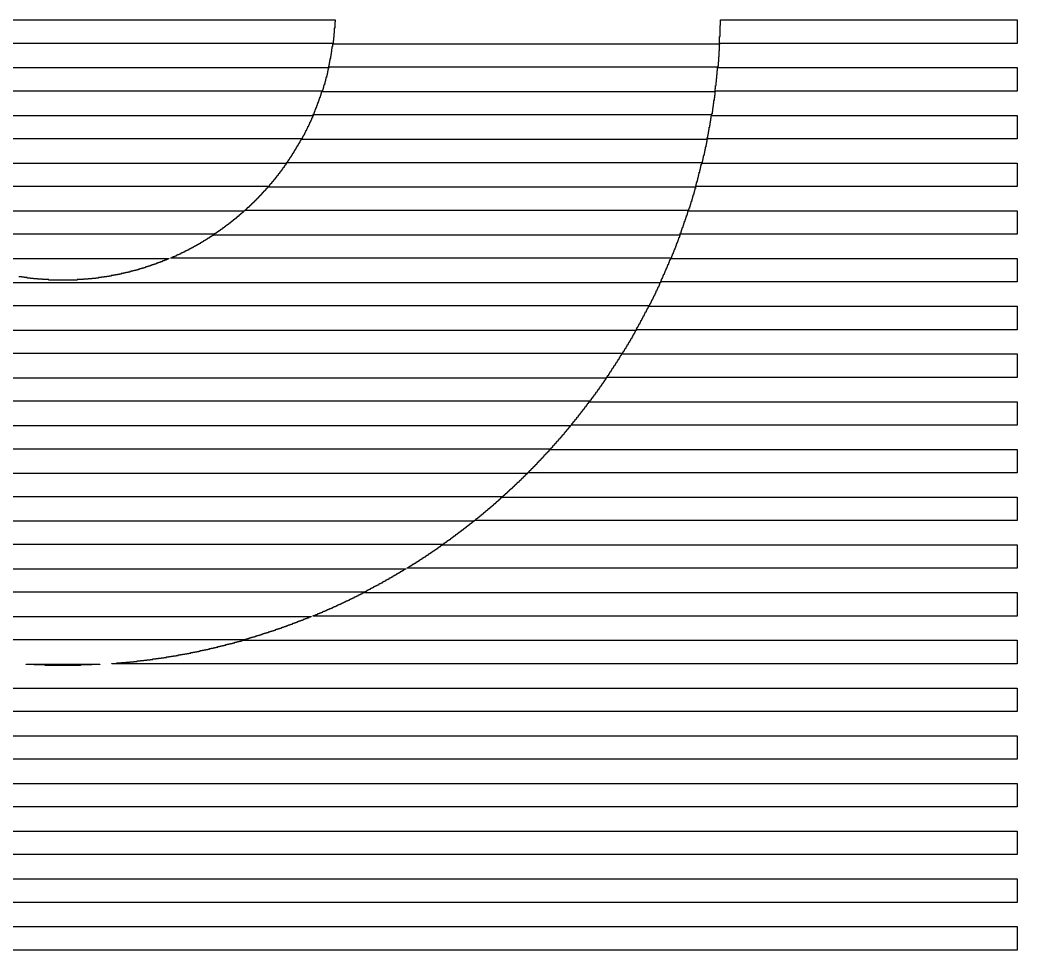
# Model space of a CAD drawing. Extents: x 600 to 5400, y 630 to 5369.
# Drawn here: x 2892 to 5400, y 630 to 2969 of the extents above; entities that cross this region are included whole.
import ezdxf

# ---------------------------------------------------------------- set-up
doc = ezdxf.new("R2010")
doc.units = 0
doc.layers.add('LG_02_W2000_ZP600_INV_LG', color=5, linetype='CONTINUOUS')

msp = doc.modelspace()

# ---------------------------------------------------------------- linework, layer by layer
at = {"layer": 'LG_02_W2000_ZP600_INV_LG'}
for points in [[(3685, 2969), (3685, 2964), (3684, 2964), (3684, 2948), (3683, 2948), (3683, 2936), (3682, 2936), (3682, 2926), (3681, 2926), (3681, 2917), (3680, 2917), (3680, 2910), (2321, 2910), (2321, 2917), (2320, 2917), (2320, 2926), (2319, 2926), (2319, 2936), (2318, 2936), (2318, 2948), (2317, 2948), (2317, 2964), (2316, 2964), (2316, 2969)], [(5400, 2969), (5400, 2910), (4652, 2910), (4652, 2927), (4653, 2927), (4653, 2955), (4654, 2955), (4654, 2969)], [(4652, 2909), (4652, 2907), (4651, 2907), (4651, 2891), (4650, 2891), (4650, 2876), (4649, 2876), (4649, 2864), (4648, 2864), (4648, 2852), (4647, 2852), (4647, 2850), (3669, 2850), (3669, 2853), (3670, 2853), (3670, 2857), (3671, 2857), (3671, 2862), (3672, 2862), (3672, 2867), (3673, 2867), (3673, 2872), (3674, 2872), (3674, 2878), (3675, 2878), (3675, 2883), (3676, 2883), (3676, 2889), (3677, 2889), (3677, 2896), (3678, 2896), (3678, 2902), (3679, 2902), (3679, 2909)], [(5400, 2849), (5400, 2790), (4641, 2790), (4641, 2796), (4642, 2796), (4642, 2804), (4643, 2804), (4643, 2813), (4644, 2813), (4644, 2822), (4645, 2822), (4645, 2831), (4646, 2831), (4646, 2841), (4647, 2841), (4647, 2849)], [(4641, 2789), (4641, 2788), (4640, 2788), (4640, 2780), (4639, 2780), (4639, 2773), (4638, 2773), (4638, 2766), (4637, 2766), (4637, 2759), (4636, 2759), (4636, 2752), (4635, 2752), (4635, 2746), (4634, 2746), (4634, 2739), (4633, 2739), (4633, 2733), (4632, 2733), (4632, 2730), (3630, 2730), (3630, 2731), (3631, 2731), (3631, 2733), (3632, 2733), (3632, 2735), (3633, 2735), (3633, 2738), (3634, 2738), (3634, 2740), (3635, 2740), (3635, 2743), (3636, 2743), (3636, 2745), (3637, 2745), (3637, 2748), (3638, 2748), (3638, 2750), (3639, 2750), (3639, 2753), (3640, 2753), (3640, 2755), (3641, 2755), (3641, 2758), (3642, 2758), (3642, 2761), (3643, 2761), (3643, 2764), (3644, 2764), (3644, 2766), (3645, 2766), (3645, 2769), (3646, 2769), (3646, 2772), (3647, 2772), (3647, 2775), (3648, 2775), (3648, 2778), (3649, 2778), (3649, 2781), (3650, 2781), (3650, 2784), (3651, 2784), (3651, 2787), (3652, 2787), (3652, 2789)], [(5400, 2729), (5400, 2670), (4621, 2670), (4621, 2673), (4622, 2673), (4622, 2678), (4623, 2678), (4623, 2683), (4624, 2683), (4624, 2688), (4625, 2688), (4625, 2693), (4626, 2693), (4626, 2699), (4627, 2699), (4627, 2704), (4628, 2704), (4628, 2710), (4629, 2710), (4629, 2715), (4630, 2715), (4630, 2721), (4631, 2721), (4631, 2727), (4632, 2727), (4632, 2729)], [(4621, 2669), (4621, 2668), (4620, 2668), (4620, 2663), (4619, 2663), (4619, 2658), (4618, 2658), (4618, 2654), (4617, 2654), (4617, 2649), (4616, 2649), (4616, 2644), (4615, 2644), (4615, 2640), (4614, 2640), (4614, 2635), (4613, 2635), (4613, 2631), (4612, 2631), (4612, 2627), (4611, 2627), (4611, 2622), (4610, 2622), (4610, 2618), (4609, 2618), (4609, 2614), (4608, 2614), (4608, 2610), (3564, 2610), (3564, 2611), (3565, 2611), (3565, 2612), (3566, 2612), (3566, 2614), (3567, 2614), (3567, 2615), (3568, 2615), (3568, 2617), (3569, 2617), (3569, 2618), (3570, 2618), (3570, 2620), (3571, 2620), (3571, 2621), (3572, 2621), (3572, 2623), (3573, 2623), (3573, 2624), (3574, 2624), (3574, 2626), (3575, 2626), (3575, 2627), (3576, 2627), (3576, 2629), (3577, 2629), (3577, 2630), (3578, 2630), (3578, 2632), (3579, 2632), (3579, 2634), (3580, 2634), (3580, 2635), (3581, 2635), (3581, 2637), (3582, 2637), (3582, 2638), (3583, 2638), (3583, 2640), (3584, 2640), (3584, 2642), (3585, 2642), (3585, 2643), (3586, 2643), (3586, 2645), (3587, 2645), (3587, 2647), (3588, 2647), (3588, 2648), (3589, 2648), (3589, 2650), (3590, 2650), (3590, 2652), (3591, 2652), (3591, 2653), (3592, 2653), (3592, 2655), (3593, 2655), (3593, 2657), (3594, 2657), (3594, 2658), (3595, 2658), (3595, 2660), (3596, 2660), (3596, 2662), (3597, 2662), (3597, 2664), (3598, 2664), (3598, 2666), (3599, 2666), (3599, 2667), (3600, 2667), (3600, 2669)], [(5400, 2609), (5400, 2550), (4592, 2550), (4592, 2552), (4593, 2552), (4593, 2556), (4594, 2556), (4594, 2560), (4595, 2560), (4595, 2563), (4596, 2563), (4596, 2567), (4597, 2567), (4597, 2571), (4598, 2571), (4598, 2574), (4599, 2574), (4599, 2578), (4600, 2578), (4600, 2582), (4601, 2582), (4601, 2586), (4602, 2586), (4602, 2590), (4603, 2590), (4603, 2594), (4604, 2594), (4604, 2598), (4605, 2598), (4605, 2602), (4606, 2602), (4606, 2606), (4607, 2606), (4607, 2609)], [(4591, 2549), (4591, 2545), (4590, 2545), (4590, 2542), (4589, 2542), (4589, 2538), (4588, 2538), (4588, 2535), (4587, 2535), (4587, 2532), (4586, 2532), (4586, 2528), (4585, 2528), (4585, 2525), (4584, 2525), (4584, 2522), (4583, 2522), (4583, 2518), (4582, 2518), (4582, 2515), (4581, 2515), (4581, 2512), (4580, 2512), (4580, 2508), (4579, 2508), (4579, 2505), (4578, 2505), (4578, 2502), (4577, 2502), (4577, 2499), (4576, 2499), (4576, 2496), (4575, 2496), (4575, 2493), (4574, 2493), (4574, 2490), (3459, 2490), (3459, 2491), (3460, 2491), (3460, 2492), (3461, 2492), (3461, 2493), (3462, 2493), (3462, 2494), (3463, 2494), (3463, 2495), (3464, 2495), (3464, 2496), (3465, 2496), (3465, 2497), (3466, 2497), (3466, 2498), (3468, 2498), (3468, 2499), (3469, 2499), (3469, 2500), (3470, 2500), (3470, 2501), (3471, 2501), (3471, 2502), (3472, 2502), (3472, 2503), (3473, 2503), (3473, 2504), (3474, 2504), (3474, 2505), (3475, 2505), (3475, 2506), (3476, 2506), (3476, 2507), (3477, 2507), (3477, 2508), (3478, 2508), (3478, 2509), (3479, 2509), (3479, 2510), (3480, 2510), (3480, 2511), (3481, 2511), (3481, 2512), (3482, 2512), (3482, 2513), (3483, 2513), (3483, 2514), (3484, 2514), (3484, 2515), (3485, 2515), (3485, 2516), (3486, 2516), (3486, 2517), (3487, 2517), (3487, 2518), (3488, 2518), (3488, 2519), (3489, 2519), (3489, 2520), (3490, 2520), (3490, 2521), (3491, 2521), (3491, 2522), (3492, 2522), (3492, 2523), (3493, 2523), (3493, 2524), (3494, 2524), (3494, 2525), (3495, 2525), (3495, 2526), (3496, 2526), (3496, 2527), (3497, 2527), (3497, 2528), (3498, 2528), (3498, 2529), (3499, 2529), (3499, 2530), (3500, 2530), (3500, 2531), (3501, 2531), (3501, 2532), (3502, 2532), (3502, 2534), (3503, 2534), (3503, 2535), (3504, 2535), (3504, 2536), (3505, 2536), (3505, 2537), (3506, 2537), (3506, 2538), (3507, 2538), (3507, 2539), (3508, 2539), (3508, 2540), (3509, 2540), (3509, 2541), (3510, 2541), (3510, 2542), (3511, 2542), (3511, 2543), (3512, 2543), (3512, 2545), (3513, 2545), (3513, 2546), (3514, 2546), (3514, 2547), (3515, 2547), (3515, 2548), (3516, 2548), (3516, 2549)], [(5400, 2489), (5400, 2430), (4553, 2430), (4553, 2432), (4554, 2432), (4554, 2434), (4555, 2434), (4555, 2437), (4556, 2437), (4556, 2440), (4557, 2440), (4557, 2443), (4558, 2443), (4558, 2445), (4559, 2445), (4559, 2448), (4560, 2448), (4560, 2451), (4561, 2451), (4561, 2454), (4562, 2454), (4562, 2457), (4563, 2457), (4563, 2460), (4564, 2460), (4564, 2463), (4565, 2463), (4565, 2466), (4566, 2466), (4566, 2468), (4567, 2468), (4567, 2471), (4568, 2471), (4568, 2474), (4569, 2474), (4569, 2477), (4570, 2477), (4570, 2480), (4571, 2480), (4571, 2483), (4572, 2483), (4572, 2487), (4573, 2487), (4573, 2489)], [(4552, 2429), (4552, 2426), (4551, 2426), (4551, 2423), (4550, 2423), (4550, 2421), (4549, 2421), (4549, 2418), (4548, 2418), (4548, 2415), (4547, 2415), (4547, 2413), (4546, 2413), (4546, 2410), (4545, 2410), (4545, 2408), (4544, 2408), (4544, 2405), (4543, 2405), (4543, 2402), (4542, 2402), (4542, 2400), (4541, 2400), (4541, 2397), (4540, 2397), (4540, 2395), (4539, 2395), (4539, 2392), (4538, 2392), (4538, 2390), (4537, 2390), (4537, 2387), (4536, 2387), (4536, 2385), (4535, 2385), (4535, 2382), (4534, 2382), (4534, 2380), (4533, 2380), (4533, 2377), (4532, 2377), (4532, 2375), (4531, 2375), (4531, 2372), (4530, 2372), (4530, 2370), (3272, 2370), (3272, 2371), (3274, 2371), (3274, 2372), (3276, 2372), (3276, 2373), (3278, 2373), (3278, 2374), (3281, 2374), (3281, 2375), (3283, 2375), (3283, 2376), (3285, 2376), (3285, 2377), (3287, 2377), (3287, 2378), (3289, 2378), (3289, 2379), (3292, 2379), (3292, 2380), (3294, 2380), (3294, 2381), (3296, 2381), (3296, 2382), (3298, 2382), (3298, 2383), (3300, 2383), (3300, 2384), (3302, 2384), (3302, 2385), (3304, 2385), (3304, 2386), (3306, 2386), (3306, 2387), (3308, 2387), (3308, 2388), (3310, 2388), (3310, 2389), (3312, 2389), (3312, 2390), (3314, 2390), (3314, 2391), (3316, 2391), (3316, 2392), (3318, 2392), (3318, 2393), (3320, 2393), (3320, 2394), (3322, 2394), (3322, 2395), (3323, 2395), (3323, 2396), (3325, 2396), (3325, 2397), (3327, 2397), (3327, 2398), (3329, 2398), (3329, 2399), (3331, 2399), (3331, 2400), (3333, 2400), (3333, 2401), (3334, 2401), (3334, 2402), (3336, 2402), (3336, 2403), (3338, 2403), (3338, 2404), (3340, 2404), (3340, 2405), (3342, 2405), (3342, 2406), (3343, 2406), (3343, 2407), (3345, 2407), (3345, 2408), (3347, 2408), (3347, 2409), (3348, 2409), (3348, 2410), (3350, 2410), (3350, 2411), (3352, 2411), (3352, 2412), (3353, 2412), (3353, 2413), (3355, 2413), (3355, 2414), (3357, 2414), (3357, 2415), (3358, 2415), (3358, 2416), (3360, 2416), (3360, 2417), (3362, 2417), (3362, 2418), (3363, 2418), (3363, 2419), (3365, 2419), (3365, 2420), (3366, 2420), (3366, 2421), (3368, 2421), (3368, 2422), (3370, 2422), (3370, 2423), (3371, 2423), (3371, 2424), (3373, 2424), (3373, 2425), (3374, 2425), (3374, 2426), (3376, 2426), (3376, 2427), (3377, 2427), (3377, 2428), (3379, 2428), (3379, 2429)], [(5400, 2369), (5400, 2310), (4504, 2310), (4504, 2312), (4505, 2312), (4505, 2314), (4506, 2314), (4506, 2317), (4507, 2317), (4507, 2319), (4508, 2319), (4508, 2321), (4509, 2321), (4509, 2323), (4510, 2323), (4510, 2326), (4511, 2326), (4511, 2328), (4512, 2328), (4512, 2330), (4513, 2330), (4513, 2332), (4514, 2332), (4514, 2335), (4515, 2335), (4515, 2337), (4516, 2337), (4516, 2339), (4517, 2339), (4517, 2341), (4518, 2341), (4518, 2344), (4519, 2344), (4519, 2346), (4520, 2346), (4520, 2348), (4521, 2348), (4521, 2351), (4522, 2351), (4522, 2353), (4523, 2353), (4523, 2355), (4524, 2355), (4524, 2358), (4525, 2358), (4525, 2360), (4526, 2360), (4526, 2363), (4527, 2363), (4527, 2365), (4528, 2365), (4528, 2367), (4529, 2367), (4529, 2369)], [(5400, 2249), (5400, 2190), (4443, 2190), (4443, 2192), (4444, 2192), (4444, 2194), (4445, 2194), (4445, 2196), (4446, 2196), (4446, 2197), (4447, 2197), (4447, 2199), (4448, 2199), (4448, 2201), (4449, 2201), (4449, 2203), (4450, 2203), (4450, 2205), (4451, 2205), (4451, 2206), (4452, 2206), (4452, 2208), (4453, 2208), (4453, 2210), (4454, 2210), (4454, 2212), (4455, 2212), (4455, 2214), (4456, 2214), (4456, 2216), (4457, 2216), (4457, 2218), (4458, 2218), (4458, 2219), (4459, 2219), (4459, 2221), (4460, 2221), (4460, 2223), (4461, 2223), (4461, 2225), (4462, 2225), (4462, 2227), (4463, 2227), (4463, 2229), (4464, 2229), (4464, 2231), (4465, 2231), (4465, 2233), (4466, 2233), (4466, 2235), (4467, 2235), (4467, 2236), (4468, 2236), (4468, 2238), (4469, 2238), (4469, 2240), (4470, 2240), (4470, 2242), (4471, 2242), (4471, 2244), (4472, 2244), (4472, 2246), (4473, 2246), (4473, 2248), (4474, 2248), (4474, 2249)], [(5400, 2129), (5400, 2070), (4368, 2070), (4368, 2071), (4369, 2071), (4369, 2072), (4370, 2072), (4370, 2074), (4371, 2074), (4371, 2075), (4372, 2075), (4372, 2076), (4373, 2076), (4373, 2078), (4374, 2078), (4374, 2079), (4375, 2079), (4375, 2081), (4376, 2081), (4376, 2082), (4377, 2082), (4377, 2084), (4378, 2084), (4378, 2085), (4379, 2085), (4379, 2087), (4380, 2087), (4380, 2088), (4381, 2088), (4381, 2090), (4382, 2090), (4382, 2092), (4383, 2092), (4383, 2093), (4384, 2093), (4384, 2095), (4385, 2095), (4385, 2096), (4386, 2096), (4386, 2098), (4387, 2098), (4387, 2099), (4388, 2099), (4388, 2101), (4389, 2101), (4389, 2102), (4390, 2102), (4390, 2104), (4391, 2104), (4391, 2105), (4392, 2105), (4392, 2107), (4393, 2107), (4393, 2108), (4394, 2108), (4394, 2110), (4395, 2110), (4395, 2112), (4396, 2112), (4396, 2113), (4397, 2113), (4397, 2115), (4398, 2115), (4398, 2116), (4399, 2116), (4399, 2118), (4400, 2118), (4400, 2120), (4401, 2120), (4401, 2121), (4402, 2121), (4402, 2123), (4403, 2123), (4403, 2124), (4404, 2124), (4404, 2126), (4405, 2126), (4405, 2128), (4406, 2128), (4406, 2129)], [(5400, 2009), (5400, 1950), (4279, 1950), (4279, 1951), (4280, 1951), (4280, 1953), (4281, 1953), (4281, 1954), (4282, 1954), (4282, 1955), (4283, 1955), (4283, 1956), (4284, 1956), (4284, 1958), (4285, 1958), (4285, 1959), (4286, 1959), (4286, 1960), (4287, 1960), (4287, 1961), (4288, 1961), (4288, 1962), (4289, 1962), (4289, 1964), (4290, 1964), (4290, 1965), (4291, 1965), (4291, 1966), (4292, 1966), (4292, 1967), (4293, 1967), (4293, 1969), (4294, 1969), (4294, 1970), (4295, 1970), (4295, 1971), (4296, 1971), (4296, 1972), (4297, 1972), (4297, 1974), (4298, 1974), (4298, 1975), (4299, 1975), (4299, 1976), (4300, 1976), (4300, 1978), (4301, 1978), (4301, 1979), (4302, 1979), (4302, 1980), (4303, 1980), (4303, 1981), (4304, 1981), (4304, 1983), (4305, 1983), (4305, 1984), (4306, 1984), (4306, 1985), (4307, 1985), (4307, 1987), (4308, 1987), (4308, 1988), (4309, 1988), (4309, 1989), (4310, 1989), (4310, 1990), (4311, 1990), (4311, 1992), (4312, 1992), (4312, 1993), (4313, 1993), (4313, 1994), (4314, 1994), (4314, 1996), (4315, 1996), (4315, 1997), (4316, 1997), (4316, 1998), (4317, 1998), (4317, 2000), (4318, 2000), (4318, 2001), (4319, 2001), (4319, 2002), (4320, 2002), (4320, 2004), (4321, 2004), (4321, 2005), (4322, 2005), (4322, 2006), (4323, 2006), (4323, 2008), (4324, 2008), (4324, 2009)], [(5400, 1889), (5400, 1830), (4170, 1830), (4170, 1831), (4171, 1831), (4171, 1832), (4172, 1832), (4172, 1833), (4173, 1833), (4173, 1834), (4174, 1834), (4174, 1835), (4175, 1835), (4175, 1836), (4176, 1836), (4176, 1837), (4177, 1837), (4177, 1838), (4178, 1838), (4178, 1839), (4179, 1839), (4179, 1840), (4180, 1840), (4180, 1841), (4181, 1841), (4181, 1842), (4182, 1842), (4182, 1843), (4183, 1843), (4183, 1844), (4184, 1844), (4184, 1845), (4185, 1845), (4185, 1846), (4186, 1846), (4186, 1847), (4187, 1847), (4187, 1848), (4188, 1848), (4188, 1849), (4189, 1849), (4189, 1850), (4190, 1850), (4190, 1851), (4191, 1851), (4191, 1852), (4192, 1852), (4192, 1853), (4193, 1853), (4193, 1854), (4194, 1854), (4194, 1856), (4195, 1856), (4195, 1857), (4196, 1857), (4196, 1858), (4197, 1858), (4197, 1859), (4198, 1859), (4198, 1860), (4199, 1860), (4199, 1861), (4200, 1861), (4200, 1862), (4201, 1862), (4201, 1863), (4202, 1863), (4202, 1864), (4203, 1864), (4203, 1865), (4204, 1865), (4204, 1866), (4205, 1866), (4205, 1867), (4206, 1867), (4206, 1868), (4207, 1868), (4207, 1869), (4208, 1869), (4208, 1870), (4209, 1870), (4209, 1871), (4210, 1871), (4210, 1872), (4211, 1872), (4211, 1874), (4212, 1874), (4212, 1875), (4213, 1875), (4213, 1876), (4214, 1876), (4214, 1877), (4215, 1877), (4215, 1878), (4216, 1878), (4216, 1879), (4217, 1879), (4217, 1880), (4218, 1880), (4218, 1881), (4219, 1881), (4219, 1882), (4220, 1882), (4220, 1883), (4221, 1883), (4221, 1884), (4222, 1884), (4222, 1885), (4223, 1885), (4223, 1887), (4224, 1887), (4224, 1888), (4225, 1888), (4225, 1889)], [(5400, 1769), (5400, 1710), (4036, 1710), (4036, 1711), (4038, 1711), (4038, 1712), (4039, 1712), (4039, 1713), (4040, 1713), (4040, 1714), (4041, 1714), (4041, 1715), (4042, 1715), (4042, 1716), (4044, 1716), (4044, 1717), (4045, 1717), (4045, 1718), (4046, 1718), (4046, 1719), (4047, 1719), (4047, 1720), (4049, 1720), (4049, 1721), (4050, 1721), (4050, 1722), (4051, 1722), (4051, 1723), (4052, 1723), (4052, 1724), (4053, 1724), (4053, 1725), (4055, 1725), (4055, 1726), (4056, 1726), (4056, 1727), (4057, 1727), (4057, 1728), (4058, 1728), (4058, 1729), (4059, 1729), (4059, 1730), (4061, 1730), (4061, 1731), (4062, 1731), (4062, 1732), (4063, 1732), (4063, 1733), (4064, 1733), (4064, 1734), (4065, 1734), (4065, 1735), (4067, 1735), (4067, 1736), (4068, 1736), (4068, 1737), (4069, 1737), (4069, 1738), (4070, 1738), (4070, 1739), (4071, 1739), (4071, 1740), (4073, 1740), (4073, 1741), (4074, 1741), (4074, 1742), (4075, 1742), (4075, 1743), (4076, 1743), (4076, 1744), (4077, 1744), (4077, 1745), (4078, 1745), (4078, 1746), (4080, 1746), (4080, 1747), (4081, 1747), (4081, 1748), (4082, 1748), (4082, 1749), (4083, 1749), (4083, 1750), (4084, 1750), (4084, 1751), (4085, 1751), (4085, 1752), (4086, 1752), (4086, 1753), (4088, 1753), (4088, 1754), (4089, 1754), (4089, 1755), (4090, 1755), (4090, 1756), (4091, 1756), (4091, 1757), (4092, 1757), (4092, 1758), (4093, 1758), (4093, 1759), (4094, 1759), (4094, 1760), (4096, 1760), (4096, 1761), (4097, 1761), (4097, 1762), (4098, 1762), (4098, 1763), (4099, 1763), (4099, 1764), (4100, 1764), (4100, 1765), (4101, 1765), (4101, 1766), (4102, 1766), (4102, 1767), (4103, 1767), (4103, 1768), (4105, 1768), (4105, 1769)], [(5400, 1649), (5400, 1590), (3866, 1590), (3866, 1591), (3868, 1591), (3868, 1592), (3869, 1592), (3869, 1593), (3871, 1593), (3871, 1594), (3872, 1594), (3872, 1595), (3874, 1595), (3874, 1596), (3876, 1596), (3876, 1597), (3877, 1597), (3877, 1598), (3879, 1598), (3879, 1599), (3880, 1599), (3880, 1600), (3882, 1600), (3882, 1601), (3884, 1601), (3884, 1602), (3885, 1602), (3885, 1603), (3887, 1603), (3887, 1604), (3888, 1604), (3888, 1605), (3890, 1605), (3890, 1606), (3892, 1606), (3892, 1607), (3893, 1607), (3893, 1608), (3895, 1608), (3895, 1609), (3896, 1609), (3896, 1610), (3898, 1610), (3898, 1611), (3899, 1611), (3899, 1612), (3901, 1612), (3901, 1613), (3902, 1613), (3902, 1614), (3904, 1614), (3904, 1615), (3905, 1615), (3905, 1616), (3907, 1616), (3907, 1617), (3908, 1617), (3908, 1618), (3910, 1618), (3910, 1619), (3912, 1619), (3912, 1620), (3913, 1620), (3913, 1621), (3915, 1621), (3915, 1622), (3916, 1622), (3916, 1623), (3918, 1623), (3918, 1624), (3919, 1624), (3919, 1625), (3921, 1625), (3921, 1626), (3922, 1626), (3922, 1627), (3924, 1627), (3924, 1628), (3925, 1628), (3925, 1629), (3926, 1629), (3926, 1630), (3928, 1630), (3928, 1631), (3929, 1631), (3929, 1632), (3931, 1632), (3931, 1633), (3932, 1633), (3932, 1634), (3934, 1634), (3934, 1635), (3935, 1635), (3935, 1636), (3937, 1636), (3937, 1637), (3938, 1637), (3938, 1638), (3940, 1638), (3940, 1639), (3941, 1639), (3941, 1640), (3943, 1640), (3943, 1641), (3944, 1641), (3944, 1642), (3945, 1642), (3945, 1643), (3947, 1643), (3947, 1644), (3948, 1644), (3948, 1645), (3950, 1645), (3950, 1646), (3951, 1646), (3951, 1647), (3953, 1647), (3953, 1648), (3954, 1648), (3954, 1649)], [(5400, 1529), (5400, 1470), (3630, 1470), (3630, 1471), (3633, 1471), (3633, 1472), (3635, 1472), (3635, 1473), (3637, 1473), (3637, 1474), (3640, 1474), (3640, 1475), (3642, 1475), (3642, 1476), (3645, 1476), (3645, 1477), (3647, 1477), (3647, 1478), (3649, 1478), (3649, 1479), (3652, 1479), (3652, 1480), (3654, 1480), (3654, 1481), (3656, 1481), (3656, 1482), (3659, 1482), (3659, 1483), (3661, 1483), (3661, 1484), (3663, 1484), (3663, 1485), (3665, 1485), (3665, 1486), (3668, 1486), (3668, 1487), (3670, 1487), (3670, 1488), (3672, 1488), (3672, 1489), (3674, 1489), (3674, 1490), (3677, 1490), (3677, 1491), (3679, 1491), (3679, 1492), (3681, 1492), (3681, 1493), (3683, 1493), (3683, 1494), (3686, 1494), (3686, 1495), (3688, 1495), (3688, 1496), (3690, 1496), (3690, 1497), (3692, 1497), (3692, 1498), (3694, 1498), (3694, 1499), (3696, 1499), (3696, 1500), (3699, 1500), (3699, 1501), (3701, 1501), (3701, 1502), (3703, 1502), (3703, 1503), (3705, 1503), (3705, 1504), (3707, 1504), (3707, 1505), (3709, 1505), (3709, 1506), (3711, 1506), (3711, 1507), (3713, 1507), (3713, 1508), (3716, 1508), (3716, 1509), (3718, 1509), (3718, 1510), (3720, 1510), (3720, 1511), (3722, 1511), (3722, 1512), (3724, 1512), (3724, 1513), (3726, 1513), (3726, 1514), (3728, 1514), (3728, 1515), (3730, 1515), (3730, 1516), (3732, 1516), (3732, 1517), (3734, 1517), (3734, 1518), (3736, 1518), (3736, 1519), (3738, 1519), (3738, 1520), (3740, 1520), (3740, 1521), (3742, 1521), (3742, 1522), (3744, 1522), (3744, 1523), (3746, 1523), (3746, 1524), (3748, 1524), (3748, 1525), (3750, 1525), (3750, 1526), (3752, 1526), (3752, 1527), (3754, 1527), (3754, 1528), (3756, 1528), (3756, 1529)], [(5400, 1409), (5400, 1350), (3124, 1350), (3124, 1351), (3136, 1351), (3136, 1352), (3148, 1352), (3148, 1353), (3159, 1353), (3159, 1354), (3169, 1354), (3169, 1355), (3178, 1355), (3178, 1356), (3187, 1356), (3187, 1357), (3196, 1357), (3196, 1358), (3204, 1358), (3204, 1359), (3212, 1359), (3212, 1360), (3220, 1360), (3220, 1361), (3227, 1361), (3227, 1362), (3234, 1362), (3234, 1363), (3241, 1363), (3241, 1364), (3248, 1364), (3248, 1365), (3254, 1365), (3254, 1366), (3261, 1366), (3261, 1367), (3267, 1367), (3267, 1368), (3273, 1368), (3273, 1369), (3279, 1369), (3279, 1370), (3285, 1370), (3285, 1371), (3290, 1371), (3290, 1372), (3296, 1372), (3296, 1373), (3301, 1373), (3301, 1374), (3307, 1374), (3307, 1375), (3312, 1375), (3312, 1376), (3317, 1376), (3317, 1377), (3322, 1377), (3322, 1378), (3327, 1378), (3327, 1379), (3332, 1379), (3332, 1380), (3337, 1380), (3337, 1381), (3342, 1381), (3342, 1382), (3346, 1382), (3346, 1383), (3351, 1383), (3351, 1384), (3356, 1384), (3356, 1385), (3360, 1385), (3360, 1386), (3365, 1386), (3365, 1387), (3369, 1387), (3369, 1388), (3373, 1388), (3373, 1389), (3378, 1389), (3378, 1390), (3382, 1390), (3382, 1391), (3386, 1391), (3386, 1392), (3390, 1392), (3390, 1393), (3394, 1393), (3394, 1394), (3398, 1394), (3398, 1395), (3402, 1395), (3402, 1396), (3406, 1396), (3406, 1397), (3410, 1397), (3410, 1398), (3414, 1398), (3414, 1399), (3418, 1399), (3418, 1400), (3422, 1400), (3422, 1401), (3426, 1401), (3426, 1402), (3429, 1402), (3429, 1403), (3433, 1403), (3433, 1404), (3437, 1404), (3437, 1405), (3440, 1405), (3440, 1406), (3444, 1406), (3444, 1407), (3448, 1407), (3448, 1408), (3451, 1408), (3451, 1409)], [(3093, 1349), (3093, 1348), (3073, 1348), (3073, 1347), (3045, 1347), (3045, 1346), (2956, 1346), (2956, 1347), (2928, 1347), (2928, 1348), (2908, 1348), (2908, 1349)], [(5400, 1289), (5400, 1230), (600, 1230), (600, 1289)], [(5400, 1169), (5400, 1110), (600, 1110), (600, 1169)], [(5400, 1049), (5400, 990), (600, 990), (600, 1049)], [(5400, 929), (5400, 870), (600, 870), (600, 929)], [(5400, 809), (5400, 750), (600, 750), (600, 809)], [(5400, 689), (5400, 630), (600, 630), (600, 689)]]:
    msp.add_lwpolyline(points, close=True, dxfattribs=at)
for points in [[(2332, 2849), (3669, 2849), (3669, 2848), (3668, 2848), (3668, 2844), (3667, 2844), (3667, 2840), (3666, 2840), (3666, 2835), (3665, 2835), (3665, 2831), (3664, 2831), (3664, 2828), (3663, 2828), (3663, 2824), (3662, 2824), (3662, 2820), (3661, 2820), (3661, 2816), (3660, 2816), (3660, 2813), (3659, 2813), (3659, 2809), (3658, 2809), (3658, 2806), (3657, 2806), (3657, 2803), (3656, 2803), (3656, 2799), (3655, 2799), (3655, 2796), (3654, 2796), (3654, 2793), (3653, 2793), (3653, 2790), (2348, 2790)], [(2371, 2729), (3630, 2729), (3630, 2728), (3629, 2728), (3629, 2726), (3628, 2726), (3628, 2724), (3627, 2724), (3627, 2722), (3626, 2722), (3626, 2719), (3625, 2719), (3625, 2717), (3624, 2717), (3624, 2715), (3623, 2715), (3623, 2713), (3622, 2713), (3622, 2711), (3621, 2711), (3621, 2708), (3620, 2708), (3620, 2706), (3619, 2706), (3619, 2704), (3618, 2704), (3618, 2702), (3617, 2702), (3617, 2700), (3616, 2700), (3616, 2698), (3615, 2698), (3615, 2696), (3614, 2696), (3614, 2694), (3613, 2694), (3613, 2692), (3612, 2692), (3612, 2690), (3611, 2690), (3611, 2688), (3610, 2688), (3610, 2686), (3609, 2686), (3609, 2684), (3608, 2684), (3608, 2682), (3607, 2682), (3607, 2680), (3606, 2680), (3606, 2678), (3605, 2678), (3605, 2677), (3604, 2677), (3604, 2675), (3603, 2675), (3603, 2673), (3602, 2673), (3602, 2671), (3601, 2671), (3601, 2670), (2400, 2670)], [(2438, 2609), (3563, 2609), (3563, 2608), (3562, 2608), (3562, 2607), (3561, 2607), (3561, 2605), (3560, 2605), (3560, 2604), (3559, 2604), (3559, 2602), (3558, 2602), (3558, 2601), (3557, 2601), (3557, 2599), (3556, 2599), (3556, 2598), (3555, 2598), (3555, 2597), (3554, 2597), (3554, 2595), (3553, 2595), (3553, 2594), (3552, 2594), (3552, 2593), (3551, 2593), (3551, 2591), (3550, 2591), (3550, 2590), (3549, 2590), (3549, 2589), (3548, 2589), (3548, 2587), (3547, 2587), (3547, 2586), (3546, 2586), (3546, 2585), (3545, 2585), (3545, 2583), (3544, 2583), (3544, 2582), (3543, 2582), (3543, 2581), (3542, 2581), (3542, 2579), (3541, 2579), (3541, 2578), (3540, 2578), (3540, 2577), (3539, 2577), (3539, 2576), (3538, 2576), (3538, 2574), (3537, 2574), (3537, 2573), (3536, 2573), (3536, 2572), (3535, 2572), (3535, 2571), (3534, 2571), (3534, 2569), (3533, 2569), (3533, 2568), (3532, 2568), (3532, 2567), (3531, 2567), (3531, 2566), (3530, 2566), (3530, 2564), (3529, 2564), (3529, 2563), (3528, 2563), (3528, 2562), (3527, 2562), (3527, 2561), (3526, 2561), (3526, 2560), (3525, 2560), (3525, 2558), (3524, 2558), (3524, 2557), (3523, 2557), (3523, 2556), (3522, 2556), (3522, 2555), (3521, 2555), (3521, 2554), (3520, 2554), (3520, 2553), (3519, 2553), (3519, 2551), (3518, 2551), (3518, 2550), (2483, 2550)], [(2544, 2489), (3457, 2489), (3457, 2488), (3455, 2488), (3455, 2487), (3454, 2487), (3454, 2486), (3453, 2486), (3453, 2485), (3452, 2485), (3452, 2484), (3451, 2484), (3451, 2483), (3450, 2483), (3450, 2482), (3449, 2482), (3449, 2481), (3447, 2481), (3447, 2480), (3446, 2480), (3446, 2479), (3445, 2479), (3445, 2478), (3444, 2478), (3444, 2477), (3443, 2477), (3443, 2476), (3442, 2476), (3442, 2475), (3440, 2475), (3440, 2474), (3439, 2474), (3439, 2473), (3438, 2473), (3438, 2472), (3437, 2472), (3437, 2471), (3436, 2471), (3436, 2470), (3434, 2470), (3434, 2469), (3433, 2469), (3433, 2468), (3432, 2468), (3432, 2467), (3431, 2467), (3431, 2466), (3429, 2466), (3429, 2465), (3428, 2465), (3428, 2464), (3427, 2464), (3427, 2463), (3426, 2463), (3426, 2462), (3424, 2462), (3424, 2461), (3423, 2461), (3423, 2460), (3422, 2460), (3422, 2459), (3421, 2459), (3421, 2458), (3419, 2458), (3419, 2457), (3418, 2457), (3418, 2456), (3417, 2456), (3417, 2455), (3415, 2455), (3415, 2454), (3414, 2454), (3414, 2453), (3413, 2453), (3413, 2452), (3411, 2452), (3411, 2451), (3410, 2451), (3410, 2450), (3409, 2450), (3409, 2449), (3407, 2449), (3407, 2448), (3406, 2448), (3406, 2447), (3405, 2447), (3405, 2446), (3403, 2446), (3403, 2445), (3402, 2445), (3402, 2444), (3401, 2444), (3401, 2443), (3399, 2443), (3399, 2442), (3398, 2442), (3398, 2441), (3396, 2441), (3396, 2440), (3395, 2440), (3395, 2439), (3393, 2439), (3393, 2438), (3392, 2438), (3392, 2437), (3391, 2437), (3391, 2436), (3389, 2436), (3389, 2435), (3388, 2435), (3388, 2434), (3386, 2434), (3386, 2433), (3385, 2433), (3385, 2432), (3383, 2432), (3383, 2431), (3382, 2431), (3382, 2430), (2619, 2430)], [(2734, 2369), (3267, 2369), (3267, 2368), (3265, 2368), (3265, 2367), (3262, 2367), (3262, 2366), (3260, 2366), (3260, 2365), (3257, 2365), (3257, 2364), (3255, 2364), (3255, 2363), (3252, 2363), (3252, 2362), (3250, 2362), (3250, 2361), (3247, 2361), (3247, 2360), (3245, 2360), (3245, 2359), (3242, 2359), (3242, 2358), (3239, 2358), (3239, 2357), (3236, 2357), (3236, 2356), (3234, 2356), (3234, 2355), (3231, 2355), (3231, 2354), (3228, 2354), (3228, 2353), (3225, 2353), (3225, 2352), (3222, 2352), (3222, 2351), (3219, 2351), (3219, 2350), (3216, 2350), (3216, 2349), (3213, 2349), (3213, 2348), (3210, 2348), (3210, 2347), (3207, 2347), (3207, 2346), (3204, 2346), (3204, 2345), (3201, 2345), (3201, 2344), (3197, 2344), (3197, 2343), (3194, 2343), (3194, 2342), (3191, 2342), (3191, 2341), (3187, 2341), (3187, 2340), (3184, 2340), (3184, 2339), (3180, 2339), (3180, 2338), (3176, 2338), (3176, 2337), (3172, 2337), (3172, 2336), (3169, 2336), (3169, 2335), (3165, 2335), (3165, 2334), (3160, 2334), (3160, 2333), (3156, 2333), (3156, 2332), (3152, 2332), (3152, 2331), (3147, 2331), (3147, 2330), (3143, 2330), (3143, 2329), (3138, 2329), (3138, 2328), (3133, 2328), (3133, 2327), (3128, 2327), (3128, 2326), (3122, 2326), (3122, 2325), (3117, 2325), (3117, 2324), (3111, 2324), (3111, 2323), (3104, 2323), (3104, 2322), (3098, 2322), (3098, 2321), (3090, 2321), (3090, 2320), (3083, 2320), (3083, 2319), (3074, 2319), (3074, 2318), (3064, 2318), (3064, 2317), (3052, 2317), (3052, 2316), (3036, 2316), (3036, 2315), (2965, 2315), (2965, 2316), (2949, 2316), (2949, 2317), (2937, 2317), (2937, 2318), (2927, 2318), (2927, 2319), (2918, 2319), (2918, 2320), (2911, 2320), (2911, 2321), (2903, 2321), (2903, 2322), (2897, 2322), (2897, 2323), (2890, 2323)], [(1498, 2309), (4503, 2309), (4503, 2308), (4502, 2308), (4502, 2306), (4501, 2306), (4501, 2304), (4500, 2304), (4500, 2301), (4499, 2301), (4499, 2299), (4498, 2299), (4498, 2297), (4497, 2297), (4497, 2295), (4496, 2295), (4496, 2293), (4495, 2293), (4495, 2291), (4494, 2291), (4494, 2289), (4493, 2289), (4493, 2287), (4492, 2287), (4492, 2284), (4491, 2284), (4491, 2282), (4490, 2282), (4490, 2280), (4489, 2280), (4489, 2278), (4488, 2278), (4488, 2276), (4487, 2276), (4487, 2274), (4486, 2274), (4486, 2272), (4485, 2272), (4485, 2270), (4484, 2270), (4484, 2268), (4483, 2268), (4483, 2266), (4482, 2266), (4482, 2264), (4481, 2264), (4481, 2262), (4480, 2262), (4480, 2260), (4479, 2260), (4479, 2258), (4478, 2258), (4478, 2256), (4477, 2256), (4477, 2254), (4476, 2254), (4476, 2252), (4475, 2252), (4475, 2250), (1526, 2250)], [(1559, 2189), (4442, 2189), (4442, 2188), (4441, 2188), (4441, 2187), (4440, 2187), (4440, 2185), (4439, 2185), (4439, 2183), (4438, 2183), (4438, 2181), (4437, 2181), (4437, 2180), (4436, 2180), (4436, 2178), (4435, 2178), (4435, 2176), (4434, 2176), (4434, 2174), (4433, 2174), (4433, 2173), (4432, 2173), (4432, 2171), (4431, 2171), (4431, 2169), (4430, 2169), (4430, 2167), (4429, 2167), (4429, 2166), (4428, 2166), (4428, 2164), (4427, 2164), (4427, 2162), (4426, 2162), (4426, 2161), (4425, 2161), (4425, 2159), (4424, 2159), (4424, 2157), (4423, 2157), (4423, 2156), (4422, 2156), (4422, 2154), (4421, 2154), (4421, 2152), (4420, 2152), (4420, 2151), (4419, 2151), (4419, 2149), (4418, 2149), (4418, 2147), (4417, 2147), (4417, 2146), (4416, 2146), (4416, 2144), (4415, 2144), (4415, 2142), (4414, 2142), (4414, 2141), (4413, 2141), (4413, 2139), (4412, 2139), (4412, 2137), (4411, 2137), (4411, 2136), (4410, 2136), (4410, 2134), (4409, 2134), (4409, 2132), (4408, 2132), (4408, 2131), (4407, 2131), (4407, 2130), (1594, 2130)], [(1634, 2069), (4367, 2069), (4367, 2068), (4366, 2068), (4366, 2066), (4365, 2066), (4365, 2065), (4364, 2065), (4364, 2063), (4363, 2063), (4363, 2062), (4362, 2062), (4362, 2060), (4361, 2060), (4361, 2059), (4360, 2059), (4360, 2057), (4359, 2057), (4359, 2056), (4358, 2056), (4358, 2055), (4357, 2055), (4357, 2053), (4356, 2053), (4356, 2052), (4355, 2052), (4355, 2050), (4354, 2050), (4354, 2049), (4353, 2049), (4353, 2047), (4352, 2047), (4352, 2046), (4351, 2046), (4351, 2045), (4350, 2045), (4350, 2043), (4349, 2043), (4349, 2042), (4348, 2042), (4348, 2040), (4347, 2040), (4347, 2039), (4346, 2039), (4346, 2038), (4345, 2038), (4345, 2036), (4344, 2036), (4344, 2035), (4343, 2035), (4343, 2033), (4342, 2033), (4342, 2032), (4341, 2032), (4341, 2031), (4340, 2031), (4340, 2029), (4339, 2029), (4339, 2028), (4338, 2028), (4338, 2026), (4337, 2026), (4337, 2025), (4336, 2025), (4336, 2024), (4335, 2024), (4335, 2022), (4334, 2022), (4334, 2021), (4333, 2021), (4333, 2020), (4332, 2020), (4332, 2018), (4331, 2018), (4331, 2017), (4330, 2017), (4330, 2016), (4329, 2016), (4329, 2014), (4328, 2014), (4328, 2013), (4327, 2013), (4327, 2012), (4326, 2012), (4326, 2010), (1675, 2010)], [(1724, 1949), (4277, 1949), (4277, 1948), (4276, 1948), (4276, 1947), (4275, 1947), (4275, 1945), (4274, 1945), (4274, 1944), (4273, 1944), (4273, 1943), (4272, 1943), (4272, 1942), (4271, 1942), (4271, 1941), (4270, 1941), (4270, 1939), (4269, 1939), (4269, 1938), (4268, 1938), (4268, 1937), (4267, 1937), (4267, 1936), (4266, 1936), (4266, 1935), (4265, 1935), (4265, 1933), (4264, 1933), (4264, 1932), (4263, 1932), (4263, 1931), (4262, 1931), (4262, 1930), (4261, 1930), (4261, 1929), (4260, 1929), (4260, 1927), (4259, 1927), (4259, 1926), (4258, 1926), (4258, 1925), (4257, 1925), (4257, 1924), (4256, 1924), (4256, 1923), (4255, 1923), (4255, 1922), (4254, 1922), (4254, 1920), (4253, 1920), (4253, 1919), (4252, 1919), (4252, 1918), (4251, 1918), (4251, 1917), (4250, 1917), (4250, 1916), (4249, 1916), (4249, 1915), (4248, 1915), (4248, 1914), (4247, 1914), (4247, 1912), (4246, 1912), (4246, 1911), (4245, 1911), (4245, 1910), (4244, 1910), (4244, 1909), (4243, 1909), (4243, 1908), (4242, 1908), (4242, 1907), (4241, 1907), (4241, 1906), (4240, 1906), (4240, 1904), (4239, 1904), (4239, 1903), (4238, 1903), (4238, 1902), (4237, 1902), (4237, 1901), (4236, 1901), (4236, 1900), (4235, 1900), (4235, 1899), (4234, 1899), (4234, 1898), (4233, 1898), (4233, 1897), (4232, 1897), (4232, 1895), (4231, 1895), (4231, 1894), (4230, 1894), (4230, 1893), (4229, 1893), (4229, 1892), (4228, 1892), (4228, 1891), (4227, 1891), (4227, 1890), (1774, 1890)], [(1833, 1829), (4168, 1829), (4168, 1828), (4167, 1828), (4167, 1827), (4166, 1827), (4166, 1826), (4165, 1826), (4165, 1825), (4164, 1825), (4164, 1824), (4163, 1824), (4163, 1823), (4162, 1823), (4162, 1822), (4161, 1822), (4161, 1821), (4160, 1821), (4160, 1820), (4159, 1820), (4159, 1819), (4158, 1819), (4158, 1818), (4157, 1818), (4157, 1817), (4156, 1817), (4156, 1816), (4155, 1816), (4155, 1815), (4154, 1815), (4154, 1814), (4153, 1814), (4153, 1813), (4152, 1813), (4152, 1812), (4151, 1812), (4151, 1811), (4150, 1811), (4150, 1810), (4149, 1810), (4149, 1809), (4148, 1809), (4148, 1808), (4147, 1808), (4147, 1807), (4146, 1807), (4146, 1806), (4144, 1806), (4144, 1805), (4143, 1805), (4143, 1804), (4142, 1804), (4142, 1803), (4141, 1803), (4141, 1802), (4140, 1802), (4140, 1801), (4139, 1801), (4139, 1800), (4138, 1800), (4138, 1799), (4137, 1799), (4137, 1798), (4136, 1798), (4136, 1797), (4135, 1797), (4135, 1796), (4134, 1796), (4134, 1795), (4133, 1795), (4133, 1794), (4132, 1794), (4132, 1793), (4131, 1793), (4131, 1792), (4130, 1792), (4130, 1791), (4129, 1791), (4129, 1790), (4128, 1790), (4128, 1789), (4126, 1789), (4126, 1788), (4125, 1788), (4125, 1787), (4124, 1787), (4124, 1786), (4123, 1786), (4123, 1785), (4122, 1785), (4122, 1784), (4121, 1784), (4121, 1783), (4120, 1783), (4120, 1782), (4119, 1782), (4119, 1781), (4118, 1781), (4118, 1780), (4117, 1780), (4117, 1779), (4116, 1779), (4116, 1778), (4115, 1778), (4115, 1777), (4113, 1777), (4113, 1776), (4112, 1776), (4112, 1775), (4111, 1775), (4111, 1774), (4110, 1774), (4110, 1773), (4109, 1773), (4109, 1772), (4108, 1772), (4108, 1771), (4107, 1771), (4107, 1770), (1894, 1770)], [(1967, 1709), (4034, 1709), (4034, 1708), (4033, 1708), (4033, 1707), (4031, 1707), (4031, 1706), (4030, 1706), (4030, 1705), (4029, 1705), (4029, 1704), (4028, 1704), (4028, 1703), (4026, 1703), (4026, 1702), (4025, 1702), (4025, 1701), (4024, 1701), (4024, 1700), (4022, 1700), (4022, 1699), (4021, 1699), (4021, 1698), (4020, 1698), (4020, 1697), (4019, 1697), (4019, 1696), (4017, 1696), (4017, 1695), (4016, 1695), (4016, 1694), (4015, 1694), (4015, 1693), (4013, 1693), (4013, 1692), (4012, 1692), (4012, 1691), (4011, 1691), (4011, 1690), (4010, 1690), (4010, 1689), (4008, 1689), (4008, 1688), (4007, 1688), (4007, 1687), (4006, 1687), (4006, 1686), (4004, 1686), (4004, 1685), (4003, 1685), (4003, 1684), (4002, 1684), (4002, 1683), (4000, 1683), (4000, 1682), (3999, 1682), (3999, 1681), (3998, 1681), (3998, 1680), (3996, 1680), (3996, 1679), (3995, 1679), (3995, 1678), (3994, 1678), (3994, 1677), (3992, 1677), (3992, 1676), (3991, 1676), (3991, 1675), (3990, 1675), (3990, 1674), (3988, 1674), (3988, 1673), (3987, 1673), (3987, 1672), (3986, 1672), (3986, 1671), (3984, 1671), (3984, 1670), (3983, 1670), (3983, 1669), (3982, 1669), (3982, 1668), (3980, 1668), (3980, 1667), (3979, 1667), (3979, 1666), (3978, 1666), (3978, 1665), (3976, 1665), (3976, 1664), (3975, 1664), (3975, 1663), (3974, 1663), (3974, 1662), (3972, 1662), (3972, 1661), (3971, 1661), (3971, 1660), (3969, 1660), (3969, 1659), (3968, 1659), (3968, 1658), (3967, 1658), (3967, 1657), (3965, 1657), (3965, 1656), (3964, 1656), (3964, 1655), (3962, 1655), (3962, 1654), (3961, 1654), (3961, 1653), (3960, 1653), (3960, 1652), (3958, 1652), (3958, 1651), (3957, 1651), (3957, 1650), (2044, 1650)], [(2138, 1589), (3863, 1589), (3863, 1588), (3861, 1588), (3861, 1587), (3859, 1587), (3859, 1586), (3858, 1586), (3858, 1585), (3856, 1585), (3856, 1584), (3854, 1584), (3854, 1583), (3853, 1583), (3853, 1582), (3851, 1582), (3851, 1581), (3849, 1581), (3849, 1580), (3848, 1580), (3848, 1579), (3846, 1579), (3846, 1578), (3844, 1578), (3844, 1577), (3843, 1577), (3843, 1576), (3841, 1576), (3841, 1575), (3839, 1575), (3839, 1574), (3838, 1574), (3838, 1573), (3836, 1573), (3836, 1572), (3834, 1572), (3834, 1571), (3833, 1571), (3833, 1570), (3831, 1570), (3831, 1569), (3829, 1569), (3829, 1568), (3827, 1568), (3827, 1567), (3826, 1567), (3826, 1566), (3824, 1566), (3824, 1565), (3822, 1565), (3822, 1564), (3820, 1564), (3820, 1563), (3819, 1563), (3819, 1562), (3817, 1562), (3817, 1561), (3815, 1561), (3815, 1560), (3813, 1560), (3813, 1559), (3812, 1559), (3812, 1558), (3810, 1558), (3810, 1557), (3808, 1557), (3808, 1556), (3806, 1556), (3806, 1555), (3804, 1555), (3804, 1554), (3803, 1554), (3803, 1553), (3801, 1553), (3801, 1552), (3799, 1552), (3799, 1551), (3797, 1551), (3797, 1550), (3795, 1550), (3795, 1549), (3794, 1549), (3794, 1548), (3792, 1548), (3792, 1547), (3790, 1547), (3790, 1546), (3788, 1546), (3788, 1545), (3786, 1545), (3786, 1544), (3784, 1544), (3784, 1543), (3782, 1543), (3782, 1542), (3781, 1542), (3781, 1541), (3779, 1541), (3779, 1540), (3777, 1540), (3777, 1539), (3775, 1539), (3775, 1538), (3773, 1538), (3773, 1537), (3771, 1537), (3771, 1536), (3769, 1536), (3769, 1535), (3767, 1535), (3767, 1534), (3765, 1534), (3765, 1533), (3764, 1533), (3764, 1532), (3762, 1532), (3762, 1531), (3760, 1531), (3760, 1530), (2241, 1530)], [(2376, 1469), (3625, 1469), (3625, 1468), (3623, 1468), (3623, 1467), (3620, 1467), (3620, 1466), (3618, 1466), (3618, 1465), (3615, 1465), (3615, 1464), (3613, 1464), (3613, 1463), (3610, 1463), (3610, 1462), (3608, 1462), (3608, 1461), (3605, 1461), (3605, 1460), (3603, 1460), (3603, 1459), (3600, 1459), (3600, 1458), (3598, 1458), (3598, 1457), (3595, 1457), (3595, 1456), (3592, 1456), (3592, 1455), (3590, 1455), (3590, 1454), (3587, 1454), (3587, 1453), (3585, 1453), (3585, 1452), (3582, 1452), (3582, 1451), (3579, 1451), (3579, 1450), (3577, 1450), (3577, 1449), (3574, 1449), (3574, 1448), (3571, 1448), (3571, 1447), (3568, 1447), (3568, 1446), (3566, 1446), (3566, 1445), (3563, 1445), (3563, 1444), (3560, 1444), (3560, 1443), (3557, 1443), (3557, 1442), (3555, 1442), (3555, 1441), (3552, 1441), (3552, 1440), (3549, 1440), (3549, 1439), (3546, 1439), (3546, 1438), (3543, 1438), (3543, 1437), (3540, 1437), (3540, 1436), (3537, 1436), (3537, 1435), (3534, 1435), (3534, 1434), (3532, 1434), (3532, 1433), (3529, 1433), (3529, 1432), (3526, 1432), (3526, 1431), (3523, 1431), (3523, 1430), (3520, 1430), (3520, 1429), (3517, 1429), (3517, 1428), (3513, 1428), (3513, 1427), (3510, 1427), (3510, 1426), (3507, 1426), (3507, 1425), (3504, 1425), (3504, 1424), (3501, 1424), (3501, 1423), (3498, 1423), (3498, 1422), (3495, 1422), (3495, 1421), (3492, 1421), (3492, 1420), (3488, 1420), (3488, 1419), (3485, 1419), (3485, 1418), (3482, 1418), (3482, 1417), (3478, 1417), (3478, 1416), (3475, 1416), (3475, 1415), (3472, 1415), (3472, 1414), (3468, 1414), (3468, 1413), (3465, 1413), (3465, 1412), (3462, 1412), (3462, 1411), (3458, 1411), (3458, 1410), (2543, 1410)]]:
    msp.add_lwpolyline(points, dxfattribs=at)

doc.saveas('drawing.dxf')
